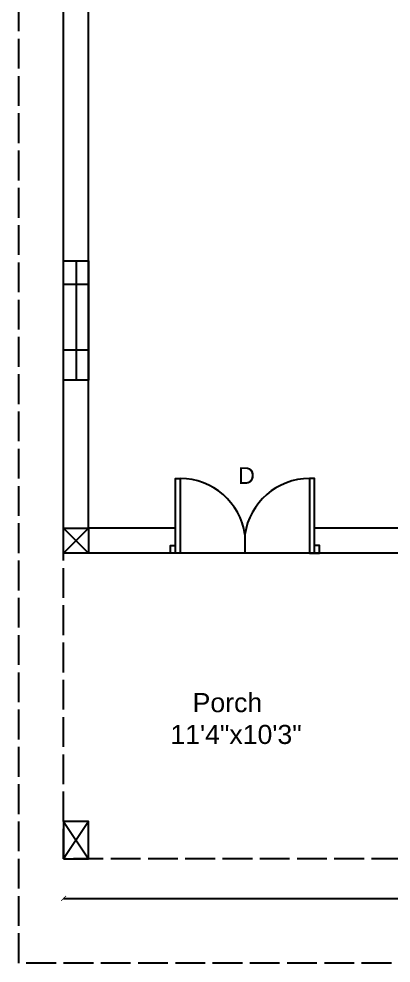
# Model space of a CAD drawing. Header units: inches. Extents: x -19338 to 10560, y -12 to 4973.
# Drawn here: x 1031.7 to 1181.6, y 2042.6 to 2422.6 of the extents above; entities that cross this region are included whole.
import ezdxf

# ---------------------------------------------------------------- set-up
doc = ezdxf.new("R2010")
doc.units = ezdxf.units.IN
doc.header["$MEASUREMENT"] = 0
doc.linetypes.add('ACAD_ISO02W100', pattern=[15, 12, -3])
for name, color, linetype in [('C', 141, 'Continuous'), ('C1', 10, 'Continuous'), ('D', 191, 'Continuous'), ('W', 70, 'Continuous')]:
    doc.layers.add(name, color=color, linetype=linetype)
doc.layers.add('Dot Line', color=210, linetype='ACAD_ISO02W100', plot=False)
doc.layers.add('Naming', color=50, linetype='Continuous', plot=False)
doc.styles.get("Standard").update_dxf_attribs({"font": 'arial.ttf'})
doc.dimstyles.get("Standard").update_dxf_attribs({"dimtxt": 8, "dimasz": 2, "dimexe": 0.18, "dimexo": 0.0625, "dimgap": 0.09, "dimtad": 0, "dimtih": 1, "dimtoh": 1, "dimdsep": 46, "dimlunit": 3, "dimtxsty": 'Standard', "dimblk": 'ARCHTICK', "dimcen": 0.09, "dimse1": 1, "dimse2": 1, "dimclrd": 2, "dimadec": 0, "dimazin": 0, "dimtfac": 1, "dimtofl": 0, "dimtmove": 0, "dimatfit": 3, "dimfxl": 1, "dimtolj": 1, "dimtzin": 0, "dimarcsym": 0})

# ---------------------------------------------------------------- blocks, each defined once
blk = doc.blocks.new('_ArchTick')
at = {"color": 0, "linetype": 'ByBlock', "const_width": 0.15}
blk.add_lwpolyline([(-0.5, -0.5), (0.5, 0.5)], dxfattribs=at)
blk = doc.blocks.new('*D76')
at = {"color": 2, "lineweight": -2, "transparency": 16777216}
for p, q in [((1049.73, 2068.65), (1228.86, 2068.65)), ((1421.73, 2068.65), (1242.61, 2068.65))]:
    blk.add_line(p, q, dxfattribs=at)
at = {"layer": 'Defpoints', "color": 0, "transparency": 16777216}
for p in [(1049.73, 2084.61), (1421.73, 2084.61), (1421.73, 2068.65)]:
    blk.add_point(p, dxfattribs=at)
at = {"color": 2, "lineweight": -2, "transparency": 16777216, "xscale": 2, "yscale": 2, "zscale": 2, "rotation": 180}
blk.add_blockref('_ArchTick', (1049.73, 2068.65), dxfattribs=at)
at = {"color": 2, "lineweight": -2, "transparency": 16777216, "xscale": 2, "yscale": 2, "zscale": 2}
blk.add_blockref('_ArchTick', (1421.73, 2068.65), dxfattribs=at)
at = {"color": 0, "transparency": 16777216, "insert": (1235.73, 2068.65), "char_height": 8, "attachment_point": 5}
blk.add_mtext("\\A1;31'", dxfattribs=at)

msp = doc.modelspace()

# ---------------------------------------------------------------- linework, layer by layer
for p, q in [((1049.734, 2207.607), (1049.734, 2694.607)), ((1059.734, 2217.607), (1059.734, 2559.607)), ((1094.734, 2217.607), (1059.734, 2217.607)), ((1195.734, 2217.607), (1150.734, 2217.607)), ((1092.734, 2207.607), (1049.734, 2207.607)), ((1094.734, 2207.607), (1094.734, 2207.607)), ((1148.734, 2207.607), (1152.734, 2207.607)), ((1185.734, 2207.607), (1148.734, 2207.607))]:
    msp.add_line(p, q)
at = {"layer": 'C'}
for p, q in [((1059.734, 2099.607), (1049.734, 2084.607)), ((1049.734, 2099.607), (1059.734, 2084.607))]:
    msp.add_line(p, q, dxfattribs=at)
msp.add_lwpolyline([(1049.734, 2084.607), (1059.734, 2084.607), (1059.734, 2099.607), (1049.734, 2099.607)], close=True, dxfattribs=at)
at = {"layer": 'C1'}
for p, q in [((1049.734, 2217.607), (1059.734, 2207.607)), ((1059.734, 2217.607), (1049.734, 2207.607))]:
    msp.add_line(p, q, dxfattribs=at)
msp.add_lwpolyline([(1059.734, 2207.607), (1049.734, 2207.607), (1049.734, 2217.607), (1059.734, 2217.607)], close=True, dxfattribs=at)
at = {"layer": 'D'}
for p, q in [((1122.734, 2215.074), (1122.734, 2207.607)), ((1094.734, 2207.607), (1092.734, 2207.607)), ((1096.734, 2207.607), (1094.734, 2207.607)), ((1148.734, 2207.607), (1096.734, 2207.607))]:
    msp.add_line(p, q, dxfattribs=at)
for points in [[(1094.734, 2207.607), (1094.734, 2237.607), (1096.734, 2237.607), (1096.734, 2207.607)], [(1092.734, 2207.607), (1092.734, 2210.607), (1094.734, 2210.607)], [(1150.734, 2207.607), (1152.734, 2207.607), (1152.734, 2210.607), (1150.734, 2210.607)]]:
    msp.add_lwpolyline(points, dxfattribs=at)
msp.add_lwpolyline([(1148.734, 2207.607), (1150.734, 2207.607), (1150.734, 2237.607), (1148.734, 2237.607)], close=True, dxfattribs=at)
for centre, start, end in [((1096.734, 2211.341), 8.17123, 90), ((1148.734, 2211.341), 90, 171.82877)]:
    msp.add_arc(centre, 26.267, start, end, dxfattribs=at)
at = {"layer": 'Dot Line', "linetype": 'ACAD_ISO02W100'}
for p, q in [((1049.734, 2084.607), (1049.734, 2207.607)), ((1185.734, 2084.607), (1049.734, 2084.607))]:
    msp.add_line(p, q, dxfattribs=at)
at = {"layer": 'Dot Line'}
msp.add_lwpolyline([(1421.734, 2084.607), (1421.734, 2042.607), (1031.734, 2042.607), (1031.734, 2718.607), (1421.734, 2718.607)], dxfattribs=at)
at = {"layer": 'W'}
for p, q in [((1054.734, 2325.248), (1054.734, 2277.248)), ((1049.734, 2315.894), (1059.734, 2315.894)), ((1049.734, 2289.433), (1059.734, 2289.433))]:
    msp.add_line(p, q, dxfattribs=at)
msp.add_lwpolyline([(1049.734, 2277.248), (1049.734, 2325.248), (1059.734, 2325.248), (1059.734, 2277.248)], close=True, dxfattribs=at)

# ---------------------------------------------------------------- texts
at = {"layer": 'D', "insert": (1119.981, 2242.189), "char_height": 6.72, "attachment_point": 1}
msp.add_mtext_dynamic_manual_height_columns('D', width=2233.69028, gutter_width=33.6, heights=[0], dxfattribs=at)
at = {"layer": 'Naming', "insert": (1092.733, 2151.285), "char_height": 7.68, "attachment_point": 1}
msp.add_mtext_dynamic_manual_height_columns('   Porch\\P11\'4"x10\'3"', width=3190.98612, gutter_width=48, heights=[0], dxfattribs=at)

# ---------------------------------------------------------------- dimensions: what is measured, and where the dimension line sits
dim = msp.add_linear_dim(base=(1421.734, 2068.649), p1=(1049.734, 2084.607), p2=(1421.734, 2084.607), dimstyle='Standard')
dim.commit()
dim.dimension.update_dxf_attribs({"geometry": '*D76', "text_midpoint": (1235.734, 2068.649)})

doc.saveas('drawing.dxf')
